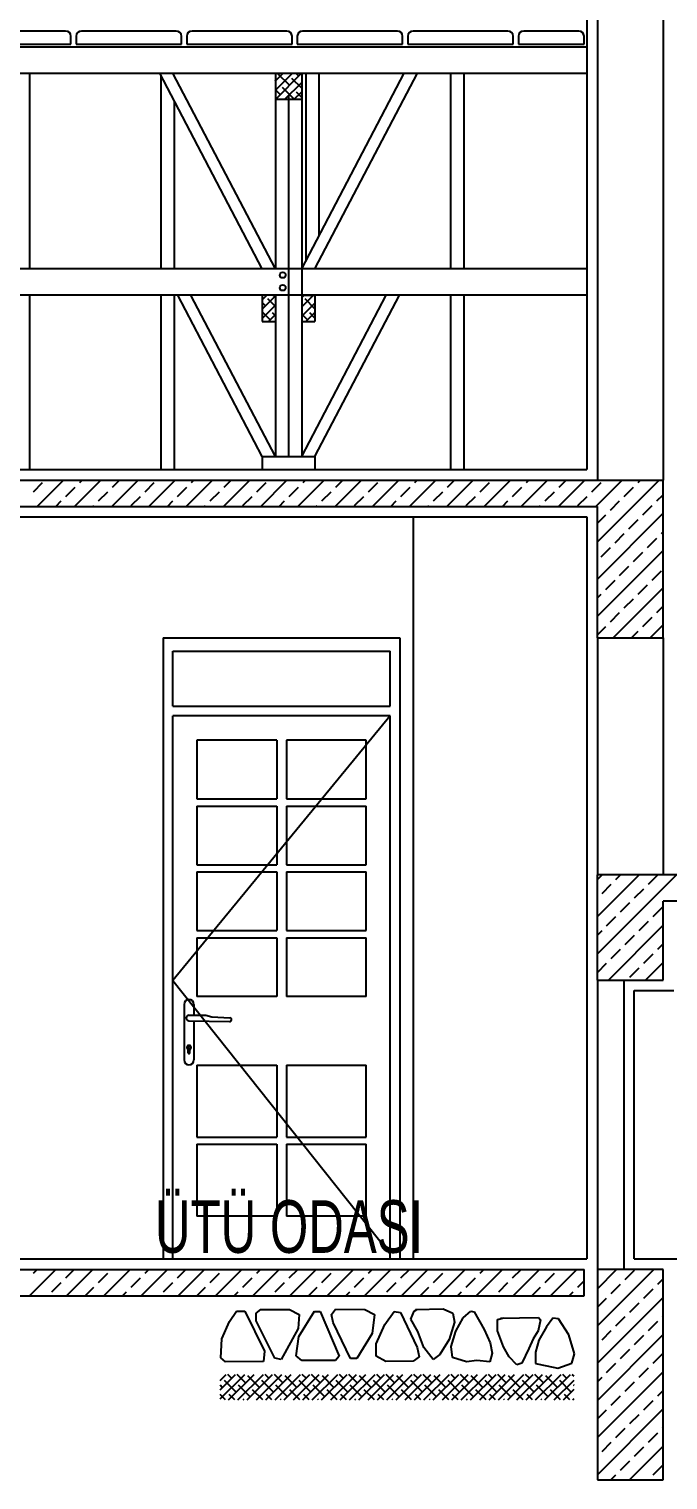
# Model space of a CAD drawing. Extents: x 3907.4 to 3911.57, y -3054.42 to -3053.7.
# Drawn here: x 3909.4714 to 3909.52, y -3053.9366 to -3053.8263 of the extents above; entities that cross this region are included whole.
import ezdxf

# ---------------------------------------------------------------- set-up
doc = ezdxf.new("R2010")
doc.units = 0
doc.header["$LTSCALE"] = 2
doc.header["$MEASUREMENT"] = 0
doc.linetypes.add('ACAD_ISO07W100', pattern=[3.5, 0.5, -3])
for name, color, linetype in [('DOĞRAMA', 2, 'CONTINUOUS'), ('DUVAR', 7, 'CONTINUOUS'), ('KİREMİT', 9, 'CONTINUOUS'), ('MB', 11, 'CONTINUOUS'), ('SıVA', 6, 'CONTINUOUS'), ('TARAMA', 9, 'CONTINUOUS'), ('TEXT', 11, 'CONTINUOUS')]:
    doc.layers.add(name, color=color, linetype=linetype)
doc.styles.add('MAHAL', font='stylu.ttf', dxfattribs={"width": 0.7, "height": 20})

msp = doc.modelspace()

# ---------------------------------------------------------------- linework, layer by layer
at = {"layer": 'DOĞRAMA'}
for p, q in [((3909.489150306315, -3053.848558408872), (3909.490150306315, -3053.848558408872)), ((3909.492150306315, -3053.848558408872), (3909.493150306315, -3053.848558408872)), ((3909.481616078048, -3053.872611044726), (3909.499616078048, -3053.872611044726)), ((3909.481616078048, -3053.872611044726), (3909.481616078048, -3053.919811044726)), ((3909.499616078048, -3053.872611044726), (3909.499616078048, -3053.919811044726)), ((3909.482350771926, -3053.873611044727), (3909.498881384171, -3053.873611044727)), ((3909.482350771926, -3053.877811044727), (3909.482350771926, -3053.873611044727)), ((3909.498881384171, -3053.877811044727), (3909.498881384171, -3053.873611044727)), ((3909.482350771926, -3053.877811044727), (3909.498881384171, -3053.877811044727)), ((3909.498881384171, -3053.878545738604), (3909.482350771926, -3053.878545738604)), ((3909.482350771926, -3053.919782473298), (3909.482350771926, -3053.878545738604)), ((3909.498881384171, -3053.919782473298), (3909.498881384171, -3053.878545738604)), ((3909.490248731109, -3053.880382473298), (3909.484187506619, -3053.880382473298)), ((3909.484187506619, -3053.880382473298), (3909.484187506619, -3053.884839616155)), ((3909.490248731109, -3053.880382473298), (3909.490248731109, -3053.884839616155)), ((3909.490983424987, -3053.880382473298), (3909.490983424987, -3053.884839616155)), ((3909.497044649477, -3053.880382473298), (3909.490983424987, -3053.880382473298)), ((3909.497044649477, -3053.884839616155), (3909.497044649477, -3053.880382473298)), ((3909.484187506619, -3053.884839616155), (3909.490248731109, -3053.884839616155)), ((3909.490983424987, -3053.884839616155), (3909.497044649477, -3053.884839616155)), ((3909.484187506619, -3053.885390636563), (3909.490248731109, -3053.885390636563)), ((3909.484187506619, -3053.885390636563), (3909.484187506619, -3053.889847779421)), ((3909.490248731109, -3053.885390636563), (3909.490248731109, -3053.889847779421)), ((3909.490983424987, -3053.885390636563), (3909.490983424987, -3053.889847779421)), ((3909.490983424987, -3053.885390636563), (3909.497044649477, -3053.885390636563)), ((3909.497044649477, -3053.889847779421), (3909.497044649477, -3053.885390636563)), ((3909.484187506619, -3053.889847779421), (3909.490248731109, -3053.889847779421)), ((3909.484187506619, -3053.890398799829), (3909.490248731109, -3053.890398799829)), ((3909.484187506619, -3053.890398799829), (3909.484187506619, -3053.894855942686)), ((3909.490248731109, -3053.890398799829), (3909.490248731109, -3053.894855942686)), ((3909.490983424987, -3053.889847779421), (3909.497044649477, -3053.889847779421)), ((3909.490983424987, -3053.890398799829), (3909.490983424987, -3053.894855942686)), ((3909.490983424987, -3053.890398799829), (3909.497044649477, -3053.890398799829)), ((3909.497044649477, -3053.894855942686), (3909.497044649477, -3053.890398799829)), ((3909.484187506619, -3053.894855942686), (3909.490248731109, -3053.894855942686)), ((3909.490983424987, -3053.894855942686), (3909.497044649477, -3053.894855942686)), ((3909.484187506619, -3053.895406963094), (3909.490248731109, -3053.895406963094)), ((3909.484187506619, -3053.895406963094), (3909.484187506619, -3053.899864105951)), ((3909.490248731109, -3053.895406963094), (3909.490248731109, -3053.899864105951)), ((3909.490983424987, -3053.895406963094), (3909.490983424987, -3053.899864105951)), ((3909.490983424987, -3053.895406963094), (3909.497044649477, -3053.895406963094)), ((3909.497044649477, -3053.899864105951), (3909.497044649477, -3053.895406963094)), ((3909.490248731109, -3053.899864105951), (3909.484187506619, -3053.899864105951)), ((3909.497044649477, -3053.899864105951), (3909.490983424987, -3053.899864105951)), ((3909.484187506619, -3053.905088595747), (3909.484187506619, -3053.910545738604)), ((3909.484187506619, -3053.905088595747), (3909.490248731109, -3053.905088595747)), ((3909.490248731109, -3053.905088595747), (3909.490248731109, -3053.910545738604)), ((3909.490983424987, -3053.905088595747), (3909.490983424987, -3053.910545738604)), ((3909.490983424987, -3053.905088595747), (3909.497044649477, -3053.905088595747)), ((3909.497044649477, -3053.910545738604), (3909.497044649477, -3053.905088595747)), ((3909.484187506619, -3053.910545738604), (3909.490248731109, -3053.910545738604)), ((3909.490983424987, -3053.910545738604), (3909.497044649477, -3053.910545738604)), ((3909.484187506619, -3053.911096759012), (3909.490248731109, -3053.911096759012)), ((3909.484187506619, -3053.911096759012), (3909.484187506619, -3053.91655390187)), ((3909.490248731109, -3053.911096759012), (3909.490248731109, -3053.91655390187)), ((3909.490983424987, -3053.911096759012), (3909.497044649477, -3053.911096759012)), ((3909.490983424987, -3053.911096759012), (3909.490983424987, -3053.91655390187)), ((3909.497044649477, -3053.91655390187), (3909.497044649477, -3053.911096759012)), ((3909.490248731109, -3053.91655390187), (3909.484187506619, -3053.91655390187)), ((3909.497044649477, -3053.91655390187), (3909.490983424987, -3053.91655390187))]:
    msp.add_line(p, q, dxfattribs=at)
at = {"layer": 'DOĞRAMA', "color": 9, "linetype": 'ACAD_ISO07W100'}
for p, q in [((3909.498881384171, -3053.878545738604), (3909.482350771926, -3053.898645738604)), ((3909.482350771926, -3053.898645738604), (3909.498881384171, -3053.919415126359))]:
    msp.add_line(p, q, dxfattribs=at)
at = {"layer": 'DOĞRAMA', "color": 6}
for p, q in [((3909.483215036331, -3053.900464105951), (3909.483215036331, -3053.904688595747)), ((3909.483949730209, -3053.900464105951), (3909.483949730209, -3053.901285544818)), ((3909.483579648131, -3053.901285544818), (3909.484867183868, -3053.901285544818)), ((3909.483579648131, -3053.901706673667), (3909.486676130721, -3053.901775244977)), ((3909.483949730209, -3053.901714869099), (3909.483949730209, -3053.904688595747)), ((3909.484867183868, -3053.901285544818), (3909.48531155503, -3053.901422241519)), ((3909.48531155503, -3053.901422241519), (3909.486690242867, -3053.901490592352)), ((3909.483529054057, -3053.904146959597), (3909.483529054057, -3053.903835216086)), ((3909.483647948375, -3053.904146959597), (3909.483647948375, -3053.903835216086))]:
    msp.add_line(p, q, dxfattribs=at)
for centre, radius, start, end in [((3909.48358238327, -3053.900464105951), 0.0003673469387755102, 0, 180), ((3909.483579648131, -3053.901496109243), 0.0002105644242558495, 90, 270), ((3909.486683186794, -3053.901632918664), 0.0001425011135468078, 267.161786407751, 87.16178640775101), ((3909.483588501216, -3053.903748963692), 0.0001640067360821173, 291.2518289095004, 248.7481710904996), ((3909.483588501216, -3053.903748963692), 0.0001047541889536859, 304.5755162839924, 235.4244837160076), ((3909.48358238327, -3053.904688595747), 0.0003673469387755102, 180, 0), ((3909.483588501216, -3053.904146959597), 5.944715892967307e-05, 180, 0)]:
    msp.add_arc(centre, radius, start, end, dxfattribs=at)
at = {"layer": 'DUVAR'}
for p, q in [((3909.514616078048, -3053.812611044727), (3909.514616078048, -3053.860611044727)), ((3909.519616078048, -3053.812611044727), (3909.519616078048, -3053.860611044727)), ((3909.514616078048, -3053.872611044726), (3909.514616078048, -3053.890611044726)), ((3909.519616078048, -3053.872611044726), (3909.519616078048, -3053.890611044726)), ((3909.514616078048, -3053.898611044727), (3909.514616078048, -3053.920611044727)), ((3909.516616078048, -3053.898611044727), (3909.516616078048, -3053.920611044727))]:
    msp.add_line(p, q, dxfattribs=at)
at = {"layer": 'DUVAR', "color": 2}
for p, q in [((3909.457616078048, -3053.827688408872), (3909.513816078048, -3053.827688408872)), ((3909.457937552042, -3053.829688408872), (3909.513816078048, -3053.829688408872)), ((3909.489150306315, -3053.844558408872), (3909.481361560704, -3053.829688408872)), ((3909.490150306315, -3053.829688408872), (3909.490150306315, -3053.831688408872)), ((3909.490150306315, -3053.829688408872), (3909.492150306315, -3053.829688408872)), ((3909.492150306315, -3053.829688408872), (3909.492150306315, -3053.831688408872)), ((3909.493150306315, -3053.844558408872), (3909.500939051926, -3053.829688408872)), ((3909.490150306315, -3053.831688408872), (3909.490150306315, -3053.844558408872)), ((3909.492150306315, -3053.831688408872), (3909.490150306315, -3053.831688408872)), ((3909.491150306315, -3053.831391634796), (3909.491150306315, -3053.858811044727)), ((3909.492150306315, -3053.831688408872), (3909.492150306315, -3053.858811044727)), ((3909.513816078048, -3053.844558408872), (3909.457616078048, -3053.844558408872)), ((3909.513816078048, -3053.846558408872), (3909.457616078048, -3053.846558408872)), ((3909.489150306315, -3053.858811044727), (3909.482732507812, -3053.846558408872)), ((3909.489150306315, -3053.846558408872), (3909.489150306315, -3053.848558408872)), ((3909.490150306315, -3053.846558408872), (3909.489150306315, -3053.846558408872)), ((3909.490150306315, -3053.846558408872), (3909.490150306315, -3053.847462353677)), ((3909.492150306315, -3053.846558408872), (3909.493150306315, -3053.846558408872)), ((3909.493150306315, -3053.846558408872), (3909.493150306315, -3053.848558408872)), ((3909.493150306315, -3053.858811044727), (3909.499568104818, -3053.846558408872)), ((3909.490150306315, -3053.847330940488), (3909.490150306315, -3053.858811044727)), ((3909.489150306315, -3053.858811044727), (3909.493150306315, -3053.858811044727)), ((3909.489150306315, -3053.858811044727), (3909.489150306315, -3053.859811044726)), ((3909.493150306315, -3053.858811044727), (3909.493150306315, -3053.859811044726))]:
    msp.add_line(p, q, dxfattribs=at)
at = {"layer": 'DUVAR', "color": 4}
for p, q in [((3909.374616078048, -3053.860611044727), (3909.519616078048, -3053.860611044727)), ((3909.519616078048, -3053.872611044726), (3909.519616078048, -3053.860611044727)), ((3909.395616078048, -3053.862611044727), (3909.514616078048, -3053.862611044727)), ((3909.514616078048, -3053.872611044726), (3909.514616078048, -3053.862611044727)), ((3909.514616078048, -3053.872611044726), (3909.519616078048, -3053.872611044726)), ((3909.540616078048, -3053.890611044726), (3909.514616078048, -3053.890611044726)), ((3909.514616078048, -3053.898611044727), (3909.514616078048, -3053.890611044726)), ((3909.534557321772, -3053.892611044726), (3909.519616078048, -3053.892611044726)), ((3909.519616078048, -3053.898611044727), (3909.519616078048, -3053.892611044726)), ((3909.514616078048, -3053.898611044727), (3909.519616078048, -3053.898611044727)), ((3909.396616078048, -3053.920611044727), (3909.513616078048, -3053.920611044727)), ((3909.513616078048, -3053.922611044727), (3909.513616078048, -3053.920611044727)), ((3909.519616078048, -3053.920611044727), (3909.514616078048, -3053.920611044727)), ((3909.514616078048, -3053.920611044727), (3909.514616078048, -3053.936611044727)), ((3909.519616078048, -3053.936611044727), (3909.519616078048, -3053.920611044727)), ((3909.396616078048, -3053.922611044727), (3909.513616078048, -3053.922611044727)), ((3909.514616078048, -3053.936611044727), (3909.519616078048, -3053.936611044727))]:
    msp.add_line(p, q, dxfattribs=at)
at = {"layer": 'DUVAR', "color": 11}
msp.add_line((3909.500616078048, -3053.863411044726), (3909.500616078048, -3053.919811044726), dxfattribs=at)
at = {"layer": 'KİREMİT'}
for p, q in [((3909.474216078048, -3053.826488408872), (3909.467016078048, -3053.826488408872)), ((3909.474616078048, -3053.827488408872), (3909.474616078048, -3053.826888408872)), ((3909.475016078048, -3053.826888408872), (3909.475016078048, -3053.827488408872)), ((3909.482616078048, -3053.826488408872), (3909.475416078048, -3053.826488408872)), ((3909.483016078048, -3053.827488408872), (3909.483016078048, -3053.826888408872)), ((3909.483416078048, -3053.826888408872), (3909.483416078048, -3053.827488408872)), ((3909.491016078048, -3053.826488408872), (3909.483816078048, -3053.826488408872)), ((3909.491416078048, -3053.827488408872), (3909.491416078048, -3053.826888408872)), ((3909.491816078048, -3053.826888408872), (3909.491816078048, -3053.827488408872)), ((3909.499416078048, -3053.826488408872), (3909.492216078048, -3053.826488408872)), ((3909.499816078048, -3053.827488408872), (3909.499816078048, -3053.826888408872)), ((3909.500216078048, -3053.826888408872), (3909.500216078048, -3053.827488408872)), ((3909.507816078048, -3053.826488408872), (3909.500616078048, -3053.826488408872)), ((3909.508216078048, -3053.827488408872), (3909.508216078048, -3053.826888408872)), ((3909.508616078048, -3053.826888408872), (3909.508616078048, -3053.827488408872)), ((3909.513198799938, -3053.826488408872), (3909.509016078048, -3053.826488408872)), ((3909.513598799938, -3053.827488408872), (3909.513598799938, -3053.826888408872)), ((3909.466616078048, -3053.827488408872), (3909.474616078048, -3053.827488408872)), ((3909.475016078048, -3053.827488408872), (3909.483016078048, -3053.827488408872)), ((3909.483416078048, -3053.827488408872), (3909.491416078048, -3053.827488408872)), ((3909.491816078048, -3053.827488408872), (3909.499816078048, -3053.827488408872)), ((3909.500216078048, -3053.827488408872), (3909.508216078048, -3053.827488408872)), ((3909.508616078048, -3053.827488408872), (3909.513598799938, -3053.827488408872))]:
    msp.add_line(p, q, dxfattribs=at)
for centre, radius, start, end in [((3909.474216078048, -3053.826888408872), 0.0004000000000000002, 0, 90), ((3909.475416078048, -3053.826888408872), 0.0004, 90, 180), ((3909.482616078048, -3053.826888408872), 0.0004000000000000002, 0, 90), ((3909.483816078048, -3053.826888408872), 0.0004, 90, 180), ((3909.491016078048, -3053.826888408872), 0.0004000000000000002, 0, 90), ((3909.492216078048, -3053.826888408872), 0.0004, 90, 180), ((3909.499416078048, -3053.826888408872), 0.0004000000000000002, 0, 90), ((3909.500616078048, -3053.826888408872), 0.0004, 90, 180), ((3909.507816078048, -3053.826888408872), 0.0004000000000000002, 0, 90), ((3909.509016078048, -3053.826888408872), 0.0004, 90, 180), ((3909.513198799938, -3053.826888408872), 0.0004000000000000002, 0, 90)]:
    msp.add_arc(centre, radius, start, end, dxfattribs=at)
at = {"layer": 'MB', "color": 9}
for p, q in [((3909.471481474266, -3053.844558408872), (3909.471481474266, -3053.829688408872)), ((3909.481481474266, -3053.844558408872), (3909.481481474266, -3053.82991734364)), ((3909.492481474266, -3053.843926154633), (3909.492481474266, -3053.829688408872)), ((3909.493481474266, -3053.842016989699), (3909.493481474266, -3053.829688408872)), ((3909.503481474266, -3053.844558408872), (3909.503481474266, -3053.829688408872)), ((3909.504481474266, -3053.844558408872), (3909.504481474266, -3053.829688408872)), ((3909.482481474266, -3053.844558408872), (3909.482481474266, -3053.831826508575)), ((3909.471481474266, -3053.859811044726), (3909.471481474266, -3053.846558408872)), ((3909.481481474266, -3053.859811044726), (3909.481481474266, -3053.846558408872)), ((3909.482481474266, -3053.859811044726), (3909.482481474266, -3053.846558408872)), ((3909.503481474266, -3053.859811044726), (3909.503481474266, -3053.846558408872)), ((3909.504481474266, -3053.859811044726), (3909.504481474266, -3053.846558408872))]:
    msp.add_line(p, q, dxfattribs=at)
at = {"layer": 'MB', "color": 2}
for p, q in [((3909.490150306315, -3053.844558408872), (3909.482361560704, -3053.829688408872)), ((3909.492150306315, -3053.844558408872), (3909.499939051926, -3053.829688408872)), ((3909.490150306315, -3053.858811044727), (3909.483732507812, -3053.846558408872)), ((3909.492150306315, -3053.858811044727), (3909.498568104818, -3053.846558408872))]:
    msp.add_line(p, q, dxfattribs=at)
at = {"layer": 'MB', "color": 9}
for centre in [(3909.490705691906, -3053.845035493292), (3909.490705691906, -3053.845996312905)]:
    msp.add_circle(centre, 0.0002191122607178841, dxfattribs=at)
at = {"layer": 'SıVA'}
for p, q in [((3909.513816078048, -3053.803411044727), (3909.513816078048, -3053.859811044726)), ((3909.376616078048, -3053.859811044726), (3909.513816078048, -3053.859811044726)), ((3909.467416078048, -3053.863411044726), (3909.513816078048, -3053.863411044726)), ((3909.513816078048, -3053.863411044726), (3909.513816078048, -3053.919811044726)), ((3909.517416078048, -3053.919811044726), (3909.517416078048, -3053.899411044727)), ((3909.517416078048, -3053.899411044727), (3909.520416078048, -3053.899411044727)), ((3909.467416078048, -3053.919811044726), (3909.513816078048, -3053.919811044726)), ((3909.517416078048, -3053.919811044726), (3909.577893819261, -3053.919811044726))]:
    msp.add_line(p, q, dxfattribs=at)
at = {"layer": 'TARAMA'}
for p, q in [((3909.490150306315, -3053.830270314452), (3909.490732211895, -3053.829688408872)), ((3909.490150306315, -3053.830977421233), (3909.491439318676, -3053.829688408872)), ((3909.490150306315, -3053.831684528014), (3909.492146425457, -3053.829688408872)), ((3909.491221795259, -3053.830613039071), (3909.490337911782, -3053.829729155594)), ((3909.492150306315, -3053.830834443346), (3909.491398571954, -3053.830082708985)), ((3909.49192890204, -3053.829905932289), (3909.491711378622, -3053.829688408872)), ((3909.490161135087, -3053.83025948568), (3909.490150306315, -3053.830248656908)), ((3909.490514688478, -3053.831320145852), (3909.490150306315, -3053.830955763689)), ((3909.491575348649, -3053.831673699242), (3909.490691465173, -3053.830789815766)), ((3909.490853532238, -3053.831688408872), (3909.492150306315, -3053.830391634795)), ((3909.49156063902, -3053.831688408872), (3909.492150306315, -3053.831098741577)), ((3909.492150306315, -3053.831541550127), (3909.491752125345, -3053.831143369157)), ((3909.490175844716, -3053.831688408872), (3909.490150306315, -3053.831662870471)), ((3909.489150306315, -3053.846916726925), (3909.489508624368, -3053.846558408872)), ((3909.489150306315, -3053.847623833707), (3909.490150306315, -3053.846623833706)), ((3909.490104478757, -3053.846669661265), (3909.489993226364, -3053.846558408872)), ((3909.492150306315, -3053.84674515405), (3909.492337051493, -3053.846558408872)), ((3909.492150306315, -3053.847452260831), (3909.493044158274, -3053.846558408872)), ((3909.492932905881, -3053.846669661265), (3909.492821653489, -3053.846558408872)), ((3909.489397371975, -3053.847376768046), (3909.489150306315, -3053.847129702386)), ((3909.489150306315, -3053.848330940488), (3909.490150306315, -3053.847330940488)), ((3909.489750925366, -3053.848437428218), (3909.489150306315, -3053.847836809167)), ((3909.490150306315, -3053.847422595605), (3909.489574148671, -3053.84684643796)), ((3909.492150306315, -3053.848159367612), (3909.493150306315, -3053.847159367612)), ((3909.4922257991, -3053.847376768046), (3909.492150306315, -3053.847301275261)), ((3909.493150306315, -3053.84759416848), (3909.492402575795, -3053.84684643796)), ((3909.489629944712, -3053.848558408872), (3909.490150306315, -3053.848038047269)), ((3909.490150306315, -3053.848129702386), (3909.489927702061, -3053.847907098132)), ((3909.492579352491, -3053.848437428218), (3909.492150306315, -3053.848008382042)), ((3909.492458371837, -3053.848558408872), (3909.493150306315, -3053.847866474393)), ((3909.493150306315, -3053.848301275261), (3909.492756129186, -3053.847907098132)), ((3909.471760635693, -3053.861497979582), (3909.472467742474, -3053.8607908728)), ((3909.472061784113, -3053.862611044727), (3909.474061784113, -3053.860611044727)), ((3909.474890211237, -3053.862611044727), (3909.476890211237, -3053.860611044727)), ((3909.475296169599, -3053.8607908728), (3909.475475997673, -3053.860611044727)), ((3909.477718638362, -3053.862611044727), (3909.479718638362, -3053.860611044727)), ((3909.477771043333, -3053.861144426191), (3909.478304424797, -3053.860611044727)), ((3909.480245917067, -3053.861497979582), (3909.480953023849, -3053.8607908728)), ((3909.480547065487, -3053.862611044727), (3909.482547065487, -3053.860611044727)), ((3909.483375492612, -3053.862611044727), (3909.485375492612, -3053.860611044727)), ((3909.483781450973, -3053.8607908728), (3909.483961279047, -3053.860611044727)), ((3909.486203919736, -3053.862611044727), (3909.488203919736, -3053.860611044727)), ((3909.486256324707, -3053.861144426191), (3909.486789706172, -3053.860611044727)), ((3909.488731198442, -3053.861497979582), (3909.489438305223, -3053.8607908728)), ((3909.489032346861, -3053.862611044727), (3909.491032346861, -3053.860611044727)), ((3909.491860773986, -3053.862611044727), (3909.493860773986, -3053.860611044727)), ((3909.492266732348, -3053.8607908728), (3909.492446560421, -3053.860611044727)), ((3909.494689201111, -3053.862611044727), (3909.496689201111, -3053.860611044727)), ((3909.494741606082, -3053.861144426191), (3909.495274987546, -3053.860611044727)), ((3909.497216479816, -3053.861497979582), (3909.497923586597, -3053.8607908728)), ((3909.497517628236, -3053.862611044727), (3909.499517628235, -3053.860611044727)), ((3909.50034605536, -3053.862611044727), (3909.50234605536, -3053.860611044727)), ((3909.500752013722, -3053.8607908728), (3909.500931841796, -3053.860611044727)), ((3909.503174482485, -3053.862611044727), (3909.505174482485, -3053.860611044727)), ((3909.503226887456, -3053.861144426191), (3909.50376026892, -3053.860611044727)), ((3909.50570176119, -3053.861497979582), (3909.506408867971, -3053.8607908728)), ((3909.50600290961, -3053.862611044727), (3909.50800290961, -3053.860611044727)), ((3909.508831336735, -3053.862611044727), (3909.510831336735, -3053.860611044727)), ((3909.509237295096, -3053.8607908728), (3909.50941712317, -3053.860611044727)), ((3909.511659763859, -3053.862611044727), (3909.513659763859, -3053.860611044727)), ((3909.51171216883, -3053.861144426191), (3909.512245550295, -3053.860611044727)), ((3909.514187042564, -3053.861497979582), (3909.514894149345, -3053.8607908728)), ((3909.514488190984, -3053.862611044727), (3909.516488190984, -3053.860611044727)), ((3909.514616078048, -3053.865311584787), (3909.519316618109, -3053.860611044727)), ((3909.51772257647, -3053.8607908728), (3909.517902404544, -3053.860611044727)), ((3909.474235509427, -3053.861851532972), (3909.474942616208, -3053.861144426191)), ((3909.476710383161, -3053.862205086363), (3909.477417489943, -3053.861497979582)), ((3909.479185256896, -3053.862558639753), (3909.479892363677, -3053.861851532972)), ((3909.482720790802, -3053.861851532972), (3909.483427897583, -3053.861144426191)), ((3909.485195664536, -3053.862205086363), (3909.485902771317, -3053.861497979582)), ((3909.48767053827, -3053.862558639753), (3909.488377645051, -3053.861851532972)), ((3909.491206072176, -3053.861851532972), (3909.491913178957, -3053.861144426191)), ((3909.49368094591, -3053.862205086363), (3909.494388052691, -3053.861497979582)), ((3909.496155819644, -3053.862558639753), (3909.496862926425, -3053.861851532972)), ((3909.49969135355, -3053.861851532972), (3909.500398460331, -3053.861144426191)), ((3909.502166227284, -3053.862205086363), (3909.502873334065, -3053.861497979582)), ((3909.504641101018, -3053.862558639753), (3909.5053482078, -3053.861851532972)), ((3909.508176634924, -3053.861851532972), (3909.508883741705, -3053.861144426191)), ((3909.510651508658, -3053.862205086363), (3909.511358615439, -3053.861497979582)), ((3909.513126382392, -3053.862558639753), (3909.513833489174, -3053.861851532972)), ((3909.516661916298, -3053.861851532972), (3909.517369023079, -3053.861144426191)), ((3909.519136790032, -3053.862205086363), (3909.519616078048, -3053.861725798347)), ((3909.473475997673, -3053.862611044727), (3909.473881956037, -3053.862205086363)), ((3909.476304424797, -3053.862611044727), (3909.476356829771, -3053.862558639753)), ((3909.481961279047, -3053.862611044727), (3909.482367237411, -3053.862205086363)), ((3909.484789706172, -3053.862611044727), (3909.484842111145, -3053.862558639753)), ((3909.490446560421, -3053.862611044727), (3909.490852518785, -3053.862205086363)), ((3909.493274987546, -3053.862611044727), (3909.493327392519, -3053.862558639753)), ((3909.498931841796, -3053.862611044727), (3909.49933780016, -3053.862205086363)), ((3909.50176026892, -3053.862611044727), (3909.501812673894, -3053.862558639753)), ((3909.507417123169, -3053.862611044727), (3909.507823081534, -3053.862205086363)), ((3909.510245550294, -3053.862611044727), (3909.510297955268, -3053.862558639753)), ((3909.514616078048, -3053.868140011912), (3909.519616078048, -3053.863140011912)), ((3909.514616078048, -3053.863897371223), (3909.515247702736, -3053.863265746535)), ((3909.515601256127, -3053.862912193144), (3909.516308362908, -3053.862205086363)), ((3909.518076129861, -3053.863265746535), (3909.518783236642, -3053.862558639753)), ((3909.517015469689, -3053.864326406706), (3909.51772257647, -3053.863619299925)), ((3909.515954809517, -3053.865387066878), (3909.516661916298, -3053.864679960097)), ((3909.518429683251, -3053.865740620269), (3909.519136790032, -3053.865033513488)), ((3909.519490343423, -3053.864679960097), (3909.519616078048, -3053.864554225472)), ((3909.514616078048, -3053.870968439037), (3909.519616078048, -3053.865968439037)), ((3909.514894149345, -3053.86644772705), (3909.515601256127, -3053.865740620269)), ((3909.517369023079, -3053.866801280441), (3909.518076129861, -3053.866094173659)), ((3909.516308362908, -3053.867861940612), (3909.517015469689, -3053.867154833831)), ((3909.518783236642, -3053.868215494003), (3909.519490343423, -3053.867508387222)), ((3909.515247702736, -3053.868922600784), (3909.515954809517, -3053.868215494003)), ((3909.515801899483, -3053.872611044726), (3909.519616078048, -3053.868796866162)), ((3909.51772257647, -3053.869276154175), (3909.518429683251, -3053.868569047394)), ((3909.514616078048, -3053.869554225472), (3909.514894149345, -3053.869276154175)), ((3909.516661916298, -3053.870336814347), (3909.517369023079, -3053.869629707565)), ((3909.515601256127, -3053.871397474518), (3909.516308362908, -3053.870690367737)), ((3909.519136790032, -3053.870690367737), (3909.519616078048, -3053.870211079722)), ((3909.514616078048, -3053.872382652597), (3909.515247702736, -3053.871751027909)), ((3909.517216113043, -3053.872611044726), (3909.51772257647, -3053.872104581299)), ((3909.518076129861, -3053.871751027909), (3909.518783236642, -3053.871043921128)), ((3909.518630326608, -3053.872611044726), (3909.519616078048, -3053.871625293286)), ((3909.514616078048, -3053.89096122277), (3909.514966256091, -3053.890611044726)), ((3909.514616078048, -3053.893789649895), (3909.517794683216, -3053.890611044726)), ((3909.514616078048, -3053.896618077019), (3909.520623110341, -3053.890611044726)), ((3909.516027172777, -3053.8909643416), (3909.516380469651, -3053.890611044726)), ((3909.518502046511, -3053.891317894991), (3909.519208896776, -3053.890611044726)), ((3909.514966512605, -3053.892025001772), (3909.515673619387, -3053.891317894991)), ((3909.51744138634, -3053.892378555163), (3909.518148493121, -3053.891671448382)), ((3909.516380726168, -3053.893439215335), (3909.517087832949, -3053.892732108553)), ((3909.515320065996, -3053.894499875506), (3909.516027172777, -3053.893792768725)), ((3909.51779493973, -3053.894853428897), (3909.518502046511, -3053.894146322116)), ((3909.518855599902, -3053.893792768725), (3909.519562706683, -3053.893085661944)), ((3909.514616078048, -3053.895203863455), (3909.514966512605, -3053.894853428897)), ((3909.515451537466, -3053.898611044727), (3909.519616078048, -3053.894446504144)), ((3909.516734279558, -3053.895914089069), (3909.51744138634, -3053.895206982288)), ((3909.515673619387, -3053.896974749241), (3909.516380726168, -3053.896267642459)), ((3909.519209153293, -3053.896267642459), (3909.519616078048, -3053.895860717704)), ((3909.514616078048, -3053.898032290579), (3909.515320065996, -3053.897328302631)), ((3909.518148493121, -3053.897328302631), (3909.518855599902, -3053.89662119585)), ((3909.51827996459, -3053.898611044727), (3909.519616078048, -3053.897274931269)), ((3909.517087832949, -3053.898388962803), (3909.51779493973, -3053.897681856022)), ((3909.471458753732, -3053.922611044727), (3909.473458753732, -3053.920611044727)), ((3909.471760635693, -3053.920894949201), (3909.472044540168, -3053.920611044727)), ((3909.474235509427, -3053.921248502592), (3909.474872967292, -3053.920611044727)), ((3909.474287180857, -3053.922611044727), (3909.476287180857, -3053.920611044727)), ((3909.477115607982, -3053.922611044727), (3909.479115607982, -3053.920611044727)), ((3909.479944035107, -3053.922611044727), (3909.481944035107, -3053.920611044727)), ((3909.480245917067, -3053.920894949201), (3909.480529821542, -3053.920611044727)), ((3909.482720790802, -3053.921248502592), (3909.483358248667, -3053.920611044727)), ((3909.482772462231, -3053.922611044727), (3909.484772462231, -3053.920611044727)), ((3909.485600889356, -3053.922611044727), (3909.487600889356, -3053.920611044727)), ((3909.488429316481, -3053.922611044727), (3909.490429316481, -3053.920611044727)), ((3909.488731198442, -3053.920894949201), (3909.489015102916, -3053.920611044727)), ((3909.491206072176, -3053.921248502592), (3909.491843530041, -3053.920611044727)), ((3909.491257743606, -3053.922611044727), (3909.493257743606, -3053.920611044727)), ((3909.49408617073, -3053.922611044727), (3909.49608617073, -3053.920611044727)), ((3909.496914597855, -3053.922611044727), (3909.498914597855, -3053.920611044727)), ((3909.497216479816, -3053.920894949201), (3909.497500384291, -3053.920611044727)), ((3909.49969135355, -3053.921248502592), (3909.500328811415, -3053.920611044727)), ((3909.49974302498, -3053.922611044727), (3909.50174302498, -3053.920611044727)), ((3909.502571452105, -3053.922611044727), (3909.504571452105, -3053.920611044727)), ((3909.50539987923, -3053.922611044727), (3909.50739987923, -3053.920611044727)), ((3909.50570176119, -3053.920894949201), (3909.505985665664, -3053.920611044727)), ((3909.508176634924, -3053.921248502592), (3909.508814092789, -3053.920611044727)), ((3909.508228306354, -3053.922611044727), (3909.510228306354, -3053.920611044727)), ((3909.511056733479, -3053.922611044727), (3909.513056733479, -3053.920611044727)), ((3909.514616078048, -3053.922073921142), (3909.516078954463, -3053.920611044727)), ((3909.514616078048, -3053.924902348267), (3909.518907381588, -3053.920611044727)), ((3909.514616078048, -3053.920659707577), (3909.514664740899, -3053.920611044727)), ((3909.473174849255, -3053.922309162764), (3909.473881956037, -3053.921602055982)), ((3909.476710383161, -3053.921602055982), (3909.477417489943, -3053.920894949201)), ((3909.479185256896, -3053.921955609373), (3909.479892363677, -3053.921248502592)), ((3909.48166013063, -3053.922309162764), (3909.482367237411, -3053.921602055982)), ((3909.485195664536, -3053.921602055982), (3909.485902771317, -3053.920894949201)), ((3909.48767053827, -3053.921955609373), (3909.488377645051, -3053.921248502592)), ((3909.490145412004, -3053.922309162764), (3909.490852518785, -3053.921602055982)), ((3909.49368094591, -3053.921602055982), (3909.494388052691, -3053.920894949201)), ((3909.496155819644, -3053.921955609373), (3909.496862926425, -3053.921248502592)), ((3909.498630693378, -3053.922309162764), (3909.49933780016, -3053.921602055982)), ((3909.502166227284, -3053.921602055982), (3909.502873334065, -3053.920894949201)), ((3909.504641101018, -3053.921955609373), (3909.5053482078, -3053.921248502592)), ((3909.507115974753, -3053.922309162764), (3909.507823081534, -3053.921602055982)), ((3909.510651508658, -3053.921602055982), (3909.511358615439, -3053.920894949201)), ((3909.513126382392, -3053.921955609373), (3909.513616078048, -3053.921465913717)), ((3909.515673619387, -3053.922430593364), (3909.516380726168, -3053.921723486582)), ((3909.516734279558, -3053.921369933192), (3909.51744138634, -3053.920662826411)), ((3909.519209153293, -3053.921723486582), (3909.519616078048, -3053.921316561827)), ((3909.475701394417, -3053.922611044727), (3909.476356829771, -3053.921955609373)), ((3909.478529821542, -3053.922611044727), (3909.478831703505, -3053.922309162764)), ((3909.484186675792, -3053.922611044727), (3909.484842111145, -3053.921955609373)), ((3909.487015102916, -3053.922611044727), (3909.487316984879, -3053.922309162764)), ((3909.492671957166, -3053.922611044727), (3909.493327392519, -3053.921955609373)), ((3909.495500384291, -3053.922611044727), (3909.495802266254, -3053.922309162764)), ((3909.50115723854, -3053.922611044727), (3909.501812673894, -3053.921955609373)), ((3909.503985665664, -3053.922611044727), (3909.504287547628, -3053.922309162764)), ((3909.509642519914, -3053.922611044727), (3909.510297955268, -3053.921955609373)), ((3909.512470947039, -3053.922611044727), (3909.512772829002, -3053.922309162764)), ((3909.514616078048, -3053.927730775391), (3909.519616078048, -3053.922730775391)), ((3909.514616078048, -3053.923488134702), (3909.515320065996, -3053.922784146754)), ((3909.518148493121, -3053.922784146754), (3909.518855599902, -3053.922077039973)), ((3909.517087832949, -3053.923844806926), (3909.51779493973, -3053.923137700145)), ((3909.516027172777, -3053.924905467098), (3909.516734279558, -3053.924198360316)), ((3909.518502046511, -3053.925259020488), (3909.519209153293, -3053.924551913707)), ((3909.519562706683, -3053.924198360316), (3909.519616078048, -3053.924144988951)), ((3909.514616078048, -3053.930559202516), (3909.519616078048, -3053.925559202516)), ((3909.514966512605, -3053.925966127269), (3909.515673619387, -3053.925259020488)), ((3909.51744138634, -3053.92631968066), (3909.518148493121, -3053.925612573879)), ((3909.516380726168, -3053.927380340832), (3909.517087832949, -3053.926673234051)), ((3909.518855599902, -3053.927733894222), (3909.519562706683, -3053.927026787441)), ((3909.515320065996, -3053.928441001004), (3909.516027172777, -3053.927733894222)), ((3909.51779493973, -3053.928794554394), (3909.518502046511, -3053.928087447613)), ((3909.514616078048, -3053.933387629641), (3909.519616078048, -3053.928387629641)), ((3909.514616078048, -3053.929144988952), (3909.514966512605, -3053.928794554394)), ((3909.516734279558, -3053.929855214566), (3909.51744138634, -3053.929148107785)), ((3909.515673619387, -3053.930915874738), (3909.516380726168, -3053.930208767957)), ((3909.519209153293, -3053.930208767957), (3909.519616078048, -3053.929801843201)), ((3909.514616078048, -3053.936216056766), (3909.519616078048, -3053.931216056766)), ((3909.514616078048, -3053.931973416076), (3909.515320065996, -3053.931269428128)), ((3909.517087832949, -3053.9323300883), (3909.51779493973, -3053.931622981519)), ((3909.518148493121, -3053.931269428128), (3909.518855599902, -3053.930562321347)), ((3909.516027172777, -3053.933390748472), (3909.516734279558, -3053.932683641691)), ((3909.519562706683, -3053.932683641691), (3909.519616078048, -3053.932630270326)), ((3909.514966512605, -3053.934451408643), (3909.515673619387, -3053.933744301863)), ((3909.518502046511, -3053.933744301863), (3909.519209153293, -3053.933037195081)), ((3909.517049517212, -3053.936611044727), (3909.519616078048, -3053.93404448389)), ((3909.51744138634, -3053.934804962034), (3909.518148493121, -3053.934097855253)), ((3909.516380726168, -3053.935865622206), (3909.517087832949, -3053.935158515425)), ((3909.518855599902, -3053.936219175596), (3909.519562706683, -3053.935512068815)), ((3909.515635303647, -3053.936611044727), (3909.516027172777, -3053.936219175596)), ((3909.518463730772, -3053.936611044727), (3909.518502046511, -3053.936572728987))]:
    msp.add_line(p, q, dxfattribs=at)
at = {"layer": 'TARAMA', "color": 6}
for p, q in [((3909.486669120944, -3053.92456931162), (3909.487206385949, -3053.923784508137)), ((3909.487206385949, -3053.923784508137), (3909.487840084826, -3053.923784508137)), ((3909.487840084826, -3053.923784508137), (3909.489314119894, -3053.92682734156)), ((3909.488683641315, -3053.923923166115), (3909.489043782864, -3053.923663192808)), ((3909.488683641315, -3053.924503107379), (3909.488683641315, -3053.923923166115)), ((3909.489003767772, -3053.923653193809), (3909.491224640185, -3053.92364319481)), ((3909.491224640185, -3053.92364319481), (3909.491964931307, -3053.924043154099)), ((3909.491924917167, -3053.925702986561), (3909.493125388999, -3053.923783180791)), ((3909.493125388999, -3053.923803178789), (3909.493545554617, -3053.923803178789)), ((3909.493545554617, -3053.923803178789), (3909.494986120816, -3053.927202835044)), ((3909.494405891017, -3053.924043154099), (3909.494726017474, -3053.923623196813)), ((3909.494726017474, -3053.923623196813), (3909.496946889888, -3053.923663192808)), ((3909.496946889888, -3053.923663192808), (3909.49768718101, -3053.924043154099)), ((3909.498467488178, -3053.924803077997), (3909.499187771277, -3053.923803178789)), ((3909.499187771277, -3053.923803178789), (3909.49966796001, -3053.923883170778)), ((3909.49966796001, -3053.923883170778), (3909.50092845591, -3053.92654290179)), ((3909.500448266225, -3053.924401360032), (3909.500688360591, -3053.923783180134)), ((3909.500688360591, -3053.923783180134), (3909.500908141533, -3053.923641770745)), ((3909.500808407774, -3053.92364319481), (3909.502909233957, -3053.923613197815)), ((3909.502909233957, -3053.923613197815), (3909.503629517057, -3053.923943164112)), ((3909.5044298332, -3053.924283130067), (3909.504990053546, -3053.923783180791)), ((3909.504990053546, -3053.923783180791), (3909.505250155459, -3053.923843174784)), ((3909.505250155459, -3053.923843174784), (3909.506010454604, -3053.925163041291)), ((3909.486076751614, -3053.925891085044), (3909.486669120944, -3053.92456931162)), ((3909.490104200444, -3053.927342820367), (3909.488683641315, -3053.924503107379)), ((3909.491964931307, -3053.924043154099), (3909.49188490017, -3053.92510304697)), ((3909.494545946223, -3053.92464309336), (3909.494405891017, -3053.924043154099)), ((3909.495866465239, -3053.927382816362), (3909.494545946223, -3053.92464309336)), ((3909.49768718101, -3053.924043154099), (3909.497507110711, -3053.92548300859)), ((3909.497817233158, -3053.926262929828), (3909.498467488178, -3053.924803077997)), ((3909.500968471003, -3053.925323024611), (3909.500448266225, -3053.924401360032)), ((3909.50374956424, -3053.924623095363), (3909.503349406645, -3053.925942961871)), ((3909.503629517057, -3053.923943164112), (3909.50374956424, -3053.924623095363)), ((3909.503869613328, -3053.925303027272), (3909.5044298332, -3053.924283130067)), ((3909.507024257302, -3053.924403158104), (3909.507507722046, -3053.924299789634)), ((3909.507024257302, -3053.925283069329), (3909.507024257302, -3053.924403158104)), ((3909.507264351193, -3053.924303168118), (3909.510145484067, -3053.924263172123)), ((3909.510285539272, -3053.924443154099), (3909.510105468021, -3053.925263071331)), ((3909.510145484067, -3053.924263172123), (3909.510285539272, -3053.924443154099)), ((3909.510756377197, -3053.924963102029), (3909.510176149303, -3053.925982998577)), ((3909.511230952237, -3053.924306420296), (3909.510756377197, -3053.924963102029)), ((3909.511656731072, -3053.924363162767), (3909.511230952237, -3053.924306420296)), ((3909.512457045785, -3053.925583039288), (3909.511656731072, -3053.924363162767)), ((3909.486007872509, -3053.927323006594), (3909.486076751614, -3053.925891085044)), ((3909.49188490017, -3053.92510304697), (3909.490584389177, -3053.927442810354)), ((3909.491724838846, -3053.927162839049), (3909.491924917167, -3053.925702986561)), ((3909.497507110711, -3053.92548300859), (3909.496326646902, -3053.927382816362)), ((3909.501428651713, -3053.926542901132), (3909.500968471003, -3053.925323024611)), ((3909.503349406645, -3053.925942961871), (3909.502649131568, -3053.927082846402)), ((3909.503499467768, -3053.926462909801), (3909.503869613328, -3053.925303027272)), ((3909.506010454604, -3053.925163041291), (3909.506470635315, -3053.926182937838)), ((3909.507484438013, -3053.926502945849), (3909.507024257302, -3053.925283069329)), ((3909.509745326472, -3053.92588300859), (3909.509405192945, -3053.926612934834)), ((3909.510105468021, -3053.925263071331), (3909.509745326472, -3053.92588300859)), ((3909.510176149303, -3053.925982998577), (3909.509916046914, -3053.926902134323)), ((3909.51287721045, -3053.927022893779), (3909.512457045785, -3053.925583039288)), ((3909.489314119894, -3053.92682734156), (3909.489245239053, -3053.927598375373)), ((3909.492165011534, -3053.92754280034), (3909.491724838846, -3053.927162839049)), ((3909.494986120816, -3053.927202835044), (3909.494726018427, -3053.92754280034)), ((3909.497817233158, -3053.927202835044), (3909.497817233158, -3053.926262929828)), ((3909.498547520268, -3053.927602794332), (3909.497817233158, -3053.927202835044)), ((3909.50092845591, -3053.92654290179), (3909.501068511116, -3053.927252830037)), ((3909.50212892679, -3053.927462808351), (3909.501428651713, -3053.926542901132)), ((3909.502649131568, -3053.927082846402), (3909.50212892679, -3053.927462808351)), ((3909.503619514474, -3053.92730282503), (3909.503499467768, -3053.926462909801)), ((3909.506630698543, -3053.926962859405), (3909.506450627292, -3053.92762279233)), ((3909.506470635315, -3053.926182937838), (3909.506630698543, -3053.926962859405)), ((3909.507904602678, -3053.927242871092), (3909.507484438013, -3053.926502945849)), ((3909.50850483907, -3053.927862808351), (3909.507904602678, -3053.927242871092)), ((3909.509405192945, -3053.926612934834), (3909.508864980144, -3053.927742820367)), ((3909.509916046914, -3053.926902134323), (3909.509916046914, -3053.927768423417)), ((3909.512677132129, -3053.927742821025), (3909.51287721045, -3053.927022893779)), ((3909.486352273242, -3053.927625912661), (3909.486007872509, -3053.927323006594)), ((3909.489245239053, -3053.927598375373), (3909.486352273242, -3053.927625912661)), ((3909.490584389177, -3053.927442810354), (3909.490104200444, -3053.927342820367)), ((3909.494726018427, -3053.92754280034), (3909.492165011534, -3053.92754280034)), ((3909.496326646902, -3053.927382816362), (3909.495866465239, -3053.927382816362)), ((3909.500628337952, -3053.927582796335), (3909.498547520268, -3053.927602794332)), ((3909.501068511116, -3053.927252830037), (3909.500628337952, -3053.927582796335)), ((3909.504663093625, -3053.927642790327), (3909.503619514474, -3053.92730282503)), ((3909.505450234733, -3053.92754280034), (3909.504663093625, -3053.927642790327)), ((3909.506450627292, -3053.92762279233), (3909.505450234733, -3053.92754280034)), ((3909.508864980144, -3053.927742820367), (3909.50850483907, -3053.927862808351)), ((3909.509916046914, -3053.927768423417), (3909.510784508394, -3053.92794280034)), ((3909.510784508394, -3053.92794280034), (3909.511616715502, -3053.928109897809)), ((3909.511616715502, -3053.928109897809), (3909.512677132129, -3053.927742821025)), ((3909.485950234806, -3053.929040489338), (3909.486408354936, -3053.928582369208)), ((3909.485950234806, -3053.929747596119), (3909.487115461717, -3053.928582369208)), ((3909.485950234806, -3053.9304547029), (3909.487822568498, -3053.928582369208)), ((3909.486118551543, -3053.929579279382), (3909.485950234806, -3053.929410962646)), ((3909.487179211714, -3053.929932832773), (3909.486295328238, -3053.929048949296)), ((3909.486825658324, -3053.928872172601), (3909.486535854931, -3053.928582369208)), ((3909.486587176084, -3053.930524868403), (3909.488529675279, -3053.928582369208)), ((3909.487886318495, -3053.929225725992), (3909.487242961712, -3053.928582369208)), ((3909.487294282866, -3053.930524868403), (3909.48923678206, -3053.928582369208)), ((3909.488239871886, -3053.930286386164), (3909.487355988409, -3053.929402502687)), ((3909.488001389647, -3053.930524868403), (3909.489943888841, -3053.928582369208)), ((3909.488946978667, -3053.929579279382), (3909.488063095191, -3053.928695395906)), ((3909.488708496428, -3053.930524868403), (3909.490650995623, -3053.928582369208)), ((3909.490007638839, -3053.929932832773), (3909.489123755362, -3053.929048949296)), ((3909.489654085448, -3053.928872172601), (3909.489364282056, -3053.928582369208)), ((3909.489415603209, -3053.930524868403), (3909.491358102404, -3053.928582369208)), ((3909.49071474562, -3053.929225725992), (3909.490071388837, -3053.928582369208)), ((3909.49012270999, -3053.930524868403), (3909.492065209185, -3053.928582369208)), ((3909.491068299011, -3053.930286386164), (3909.490184415534, -3053.929402502687)), ((3909.490829816772, -3053.930524868403), (3909.492772315966, -3053.928582369208)), ((3909.491775405792, -3053.929579279382), (3909.490891522315, -3053.928695395906)), ((3909.491536923553, -3053.930524868403), (3909.493479422747, -3053.928582369208)), ((3909.492836065964, -3053.929932832773), (3909.491952182487, -3053.929048949296)), ((3909.492482512573, -3053.928872172601), (3909.49219270918, -3053.928582369208)), ((3909.492244030334, -3053.930524868403), (3909.494186529529, -3053.928582369208)), ((3909.493543172745, -3053.929225725992), (3909.492899815962, -3053.928582369208)), ((3909.492951137115, -3053.930524868403), (3909.49489363631, -3053.928582369208)), ((3909.493896726136, -3053.930286386164), (3909.493012842659, -3053.929402502687)), ((3909.493658243896, -3053.930524868403), (3909.495600743091, -3053.928582369208)), ((3909.494603832917, -3053.929579279382), (3909.49371994944, -3053.928695395906)), ((3909.494365350678, -3053.930524868403), (3909.496307849872, -3053.928582369208)), ((3909.495664493088, -3053.929932832773), (3909.494780609612, -3053.929048949296)), ((3909.495310939698, -3053.928872172601), (3909.495021136305, -3053.928582369208)), ((3909.495072457459, -3053.930524868403), (3909.497014956653, -3053.928582369208)), ((3909.49637159987, -3053.929225725992), (3909.495728243086, -3053.928582369208)), ((3909.49577956424, -3053.930524868403), (3909.497722063435, -3053.928582369208)), ((3909.49672515326, -3053.930286386164), (3909.495841269784, -3053.929402502687)), ((3909.496486671021, -3053.930524868403), (3909.498429170216, -3053.928582369208)), ((3909.497432260041, -3053.929579279382), (3909.496548376565, -3053.928695395906)), ((3909.497193777802, -3053.930524868403), (3909.499136276997, -3053.928582369208)), ((3909.498492920213, -3053.929932832773), (3909.497609036737, -3053.929048949296)), ((3909.498139366823, -3053.928872172601), (3909.49784956343, -3053.928582369208)), ((3909.497900884583, -3053.930524868403), (3909.499843383778, -3053.928582369208)), ((3909.499200026994, -3053.929225725992), (3909.498556670211, -3053.928582369208)), ((3909.498607991365, -3053.930524868403), (3909.500550490559, -3053.928582369208)), ((3909.499553580385, -3053.930286386164), (3909.498669696909, -3053.929402502687)), ((3909.499315098146, -3053.930524868403), (3909.501257597341, -3053.928582369208)), ((3909.500260687166, -3053.929579279382), (3909.49937680369, -3053.928695395906)), ((3909.500022204927, -3053.930524868403), (3909.501964704122, -3053.928582369208)), ((3909.501321347338, -3053.929932832773), (3909.500437463862, -3053.929048949296)), ((3909.500967793947, -3053.928872172601), (3909.500677990555, -3053.928582369208)), ((3909.500729311708, -3053.930524868403), (3909.502671810903, -3053.928582369208)), ((3909.502028454119, -3053.929225725992), (3909.501385097336, -3053.928582369208)), ((3909.501436418489, -3053.930524868403), (3909.503378917684, -3053.928582369208)), ((3909.50238200751, -3053.930286386164), (3909.501498124033, -3053.929402502687)), ((3909.502143525271, -3053.930524868403), (3909.504086024465, -3053.928582369208)), ((3909.503089114291, -3053.929579279382), (3909.502205230815, -3053.928695395906)), ((3909.502850632052, -3053.930524868403), (3909.504793131247, -3053.928582369208)), ((3909.504149774463, -3053.929932832773), (3909.503265890986, -3053.929048949296)), ((3909.503796221072, -3053.928872172601), (3909.50350641768, -3053.928582369208)), ((3909.503557738833, -3053.930524868403), (3909.505500238028, -3053.928582369208)), ((3909.504856881244, -3053.929225725992), (3909.504213524461, -3053.928582369208)), ((3909.504264845614, -3053.930524868403), (3909.506207344809, -3053.928582369208)), ((3909.505210434635, -3053.930286386164), (3909.504326551158, -3053.929402502687)), ((3909.504971952395, -3053.930524868403), (3909.50691445159, -3053.928582369208)), ((3909.505917541416, -3053.929579279382), (3909.505033657939, -3053.928695395906)), ((3909.505679059177, -3053.930524868403), (3909.507621558371, -3053.928582369208)), ((3909.506978201588, -3053.929932832773), (3909.506094318111, -3053.929048949296)), ((3909.506624648197, -3053.928872172601), (3909.506334844804, -3053.928582369208)), ((3909.506386165958, -3053.930524868403), (3909.508328665152, -3053.928582369208)), ((3909.507685308369, -3053.929225725992), (3909.507041951586, -3053.928582369208)), ((3909.507093272739, -3053.930524868403), (3909.509035771934, -3053.928582369208)), ((3909.508038861759, -3053.930286386164), (3909.507154978283, -3053.929402502687)), ((3909.50780037952, -3053.930524868403), (3909.509742878715, -3053.928582369208)), ((3909.508745968541, -3053.929579279382), (3909.507862085064, -3053.928695395906)), ((3909.508507486301, -3053.930524868403), (3909.510449985496, -3053.928582369208)), ((3909.509806628712, -3053.929932832773), (3909.508922745236, -3053.929048949296)), ((3909.509453075322, -3053.928872172601), (3909.509163271929, -3053.928582369208)), ((3909.509214593083, -3053.930524868403), (3909.511157092277, -3053.928582369208)), ((3909.510513735494, -3053.929225725992), (3909.50987037871, -3053.928582369208)), ((3909.509921699864, -3053.930524868403), (3909.511864199058, -3053.928582369208)), ((3909.510867288884, -3053.930286386164), (3909.509983405408, -3053.929402502687)), ((3909.510628806645, -3053.930524868403), (3909.51257130584, -3053.928582369208)), ((3909.511574395665, -3053.929579279382), (3909.510690512189, -3053.928695395906)), ((3909.511335913426, -3053.930524868403), (3909.512846491789, -3053.92901429004)), ((3909.512635055837, -3053.929932832773), (3909.511751172361, -3053.929048949296)), ((3909.512281502447, -3053.928872172601), (3909.511991699053, -3053.928582369208)), ((3909.512846491789, -3053.928730055162), (3909.512698805835, -3053.928582369208)), ((3909.512846491789, -3053.929437161943), (3909.512811832532, -3053.929402502687)), ((3909.486357033782, -3053.930524868403), (3909.485950234806, -3053.930118069427)), ((3909.487064140563, -3053.930524868403), (3909.486648881628, -3053.930109609468)), ((3909.487771247344, -3053.930524868403), (3909.4877095418, -3053.930463162859)), ((3909.489185460906, -3053.930524868403), (3909.488416648581, -3053.929756056078)), ((3909.489892567688, -3053.930524868403), (3909.489477308753, -3053.930109609468)), ((3909.490599674469, -3053.930524868403), (3909.490537968925, -3053.930463162859)), ((3909.492013888031, -3053.930524868403), (3909.491245075706, -3053.929756056078)), ((3909.492720994812, -3053.930524868403), (3909.492305735878, -3053.930109609468)), ((3909.493428101594, -3053.930524868403), (3909.49336639605, -3053.930463162859)), ((3909.494842315156, -3053.930524868403), (3909.494073502831, -3053.929756056078)), ((3909.495549421937, -3053.930524868403), (3909.495134163003, -3053.930109609468)), ((3909.496256528718, -3053.930524868403), (3909.496194823174, -3053.930463162859)), ((3909.497670742281, -3053.930524868403), (3909.496901929956, -3053.929756056078)), ((3909.498377849062, -3053.930524868403), (3909.497962590127, -3053.930109609468)), ((3909.499084955843, -3053.930524868403), (3909.499023250299, -3053.930463162859)), ((3909.500499169405, -3053.930524868403), (3909.49973035708, -3053.929756056078)), ((3909.501206276187, -3053.930524868403), (3909.500791017252, -3053.930109609468)), ((3909.501913382968, -3053.930524868403), (3909.501851677424, -3053.930463162859)), ((3909.50332759653, -3053.930524868403), (3909.502558784205, -3053.929756056078)), ((3909.504034703311, -3053.930524868403), (3909.503619444377, -3053.930109609468)), ((3909.504741810093, -3053.930524868403), (3909.504680104549, -3053.930463162859)), ((3909.506156023655, -3053.930524868403), (3909.50538721133, -3053.929756056078)), ((3909.506863130436, -3053.930524868403), (3909.506447871502, -3053.930109609468)), ((3909.507570237217, -3053.930524868403), (3909.507508531673, -3053.930463162859)), ((3909.50898445078, -3053.930524868403), (3909.508215638455, -3053.929756056078)), ((3909.509691557561, -3053.930524868403), (3909.509276298626, -3053.930109609468)), ((3909.510398664342, -3053.930524868403), (3909.510336958798, -3053.930463162859)), ((3909.511812877905, -3053.930524868403), (3909.511044065579, -3053.929756056078)), ((3909.512043020207, -3053.930524868403), (3909.512846491789, -3053.929721396821)), ((3909.512519984686, -3053.930524868403), (3909.512104725751, -3053.930109609468)), ((3909.512750126989, -3053.930524868403), (3909.512846491789, -3053.930428503602))]:
    msp.add_line(p, q, dxfattribs=at)

# ---------------------------------------------------------------- texts
at = {"layer": 'TEXT', "style": 'MAHAL', "width": 0.7}
msp.add_text('ÜTÜ ODASI', height=0.004, dxfattribs=at).set_placement((3909.480999914143, -3053.919347663845))

doc.saveas('drawing.dxf')
